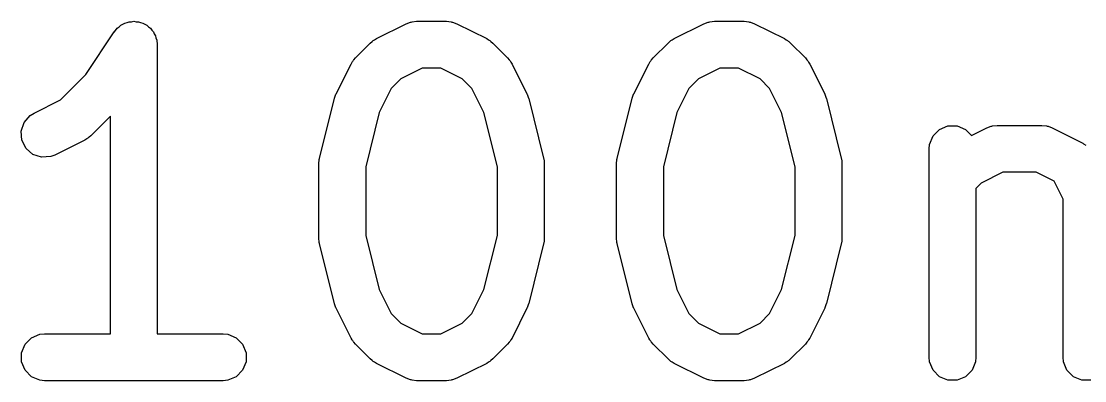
# Model space of a CAD drawing. Extents: x 4.17 to 6.89, y -6.18 to -1.34.
# Drawn here: x 4.1656 to 4.2996, y -3.1339 to -3.0886 of the extents above; entities that cross this region are included whole.
import ezdxf

# ---------------------------------------------------------------- set-up
doc = ezdxf.new("R2010")
doc.units = 0
doc.header["$MEASUREMENT"] = 0
doc.layers.add('BLACK', color=7, linetype='CONTINUOUS')

msp = doc.modelspace()

# ---------------------------------------------------------------- linework, layer by layer
at = {"layer": 'BLACK', "linetype": 'CONTINUOUS'}
for p, q in [((4.17894, -3.08874), (4.17921, -3.08863)), ((4.17921, -3.08863), (4.1795, -3.08863)), ((4.1795, -3.08863), (4.17979, -3.08858)), ((4.17979, -3.08858), (4.18007, -3.08863)), ((4.18007, -3.08863), (4.18037, -3.08863)), ((4.18037, -3.08863), (4.18063, -3.08874)), ((4.21409, -3.08889), (4.21463, -3.08868)), ((4.21463, -3.08868), (4.21474, -3.08867)), ((4.21474, -3.08867), (4.21483, -3.08863)), ((4.21483, -3.08863), (4.21541, -3.08858)), ((4.21541, -3.08858), (4.21916, -3.08858)), ((4.21916, -3.08858), (4.21974, -3.08863)), ((4.21974, -3.08863), (4.21983, -3.08867)), ((4.21983, -3.08867), (4.21994, -3.08868)), ((4.21994, -3.08868), (4.22048, -3.08889)), ((4.25159, -3.08889), (4.25213, -3.08868)), ((4.25213, -3.08868), (4.25223, -3.08867)), ((4.25223, -3.08867), (4.25233, -3.08863)), ((4.25233, -3.08863), (4.25291, -3.08858)), ((4.25291, -3.08858), (4.25666, -3.08858)), ((4.25666, -3.08858), (4.25723, -3.08863)), ((4.25723, -3.08863), (4.25733, -3.08867)), ((4.25733, -3.08867), (4.25744, -3.08868)), ((4.25744, -3.08868), (4.25798, -3.08889)), ((4.17375, -3.09527), (4.17733, -3.08989)), ((4.17733, -3.08989), (4.17733, -3.08989)), ((4.17733, -3.08989), (4.17733, -3.08989)), ((4.17733, -3.08989), (4.17734, -3.08989)), ((4.17734, -3.08989), (4.1777, -3.08944)), ((4.1777, -3.08944), (4.17794, -3.08928)), ((4.17794, -3.08928), (4.17815, -3.08907)), ((4.17815, -3.08907), (4.17842, -3.08896)), ((4.17842, -3.08896), (4.17866, -3.0888)), ((4.17866, -3.0888), (4.17894, -3.08874)), ((4.18063, -3.08874), (4.18092, -3.0888)), ((4.18092, -3.0888), (4.18116, -3.08896)), ((4.18116, -3.08896), (4.18143, -3.08907)), ((4.18143, -3.08907), (4.18163, -3.08928)), ((4.18163, -3.08928), (4.18188, -3.08944)), ((4.18188, -3.08944), (4.18204, -3.08968)), ((4.18204, -3.08968), (4.18225, -3.08989)), ((4.18225, -3.08989), (4.18236, -3.09016)), ((4.21034, -3.09076), (4.21409, -3.08889)), ((4.22048, -3.08889), (4.22423, -3.09076)), ((4.24784, -3.09076), (4.25159, -3.08889)), ((4.25798, -3.08889), (4.26173, -3.09076)), ((4.18236, -3.09016), (4.18252, -3.0904)), ((4.18252, -3.0904), (4.18257, -3.09068)), ((4.18257, -3.09068), (4.18269, -3.09095)), ((4.18269, -3.09095), (4.18274, -3.09152)), ((4.2077, -3.09319), (4.20957, -3.09132)), ((4.20957, -3.09132), (4.2098, -3.09113)), ((4.2098, -3.09113), (4.20985, -3.09107)), ((4.20985, -3.09107), (4.20994, -3.09101)), ((4.20994, -3.09101), (4.21002, -3.09095)), ((4.21002, -3.09095), (4.21009, -3.09092)), ((4.21009, -3.09092), (4.21034, -3.09076)), ((4.22423, -3.09076), (4.22448, -3.09092)), ((4.22448, -3.09092), (4.22455, -3.09095)), ((4.22455, -3.09095), (4.22463, -3.09101)), ((4.22463, -3.09101), (4.22472, -3.09107)), ((4.22472, -3.09107), (4.22477, -3.09113)), ((4.22477, -3.09113), (4.225, -3.09132)), ((4.225, -3.09132), (4.22687, -3.09319)), ((4.24519, -3.09319), (4.24707, -3.09132)), ((4.24707, -3.09132), (4.24729, -3.09113)), ((4.24729, -3.09113), (4.24735, -3.09107)), ((4.24735, -3.09107), (4.24743, -3.09101)), ((4.24743, -3.09101), (4.24752, -3.09095)), ((4.24752, -3.09095), (4.24759, -3.09092)), ((4.24759, -3.09092), (4.24784, -3.09076)), ((4.26173, -3.09076), (4.26197, -3.09092)), ((4.26197, -3.09092), (4.26205, -3.09095)), ((4.26205, -3.09095), (4.26213, -3.09101)), ((4.26213, -3.09101), (4.26222, -3.09107)), ((4.26222, -3.09107), (4.26227, -3.09113)), ((4.26227, -3.09113), (4.26249, -3.09132)), ((4.26249, -3.09132), (4.26437, -3.09319)), ((4.18274, -3.09152), (4.18274, -3.09153)), ((4.18274, -3.09153), (4.18274, -3.09153)), ((4.18274, -3.09153), (4.18274, -3.09153)), ((4.18274, -3.09153), (4.18274, -3.12795)), ((4.20527, -3.09771), (4.20715, -3.09396)), ((4.20715, -3.09396), (4.2073, -3.09371)), ((4.2073, -3.09371), (4.20733, -3.09364)), ((4.20733, -3.09364), (4.2074, -3.09356)), ((4.2074, -3.09356), (4.20745, -3.09347)), ((4.20745, -3.09347), (4.20751, -3.09342)), ((4.20751, -3.09342), (4.2077, -3.09319)), ((4.22687, -3.09319), (4.22706, -3.09342)), ((4.22706, -3.09342), (4.22712, -3.09347)), ((4.22712, -3.09347), (4.22717, -3.09356)), ((4.22717, -3.09356), (4.22724, -3.09364)), ((4.22724, -3.09364), (4.22727, -3.09371)), ((4.22727, -3.09371), (4.22743, -3.09396)), ((4.22743, -3.09396), (4.2293, -3.09771)), ((4.24277, -3.09771), (4.24464, -3.09396)), ((4.24464, -3.09396), (4.2448, -3.09371)), ((4.2448, -3.09371), (4.24483, -3.09364)), ((4.24483, -3.09364), (4.24489, -3.09356)), ((4.24489, -3.09356), (4.24495, -3.09347)), ((4.24495, -3.09347), (4.24501, -3.09342)), ((4.24501, -3.09342), (4.24519, -3.09319)), ((4.26437, -3.09319), (4.26455, -3.09342)), ((4.26455, -3.09342), (4.26461, -3.09347)), ((4.26461, -3.09347), (4.26467, -3.09356)), ((4.26467, -3.09356), (4.26473, -3.09364)), ((4.26473, -3.09364), (4.26476, -3.09371)), ((4.26476, -3.09371), (4.26492, -3.09396)), ((4.26492, -3.09396), (4.2668, -3.09771)), ((4.17054, -3.09848), (4.17375, -3.09527)), ((4.21611, -3.09448), (4.21341, -3.09583)), ((4.21846, -3.09448), (4.21611, -3.09448)), ((4.22116, -3.09583), (4.21846, -3.09448)), ((4.2536, -3.09448), (4.25091, -3.09583)), ((4.25596, -3.09448), (4.2536, -3.09448)), ((4.25866, -3.09583), (4.25596, -3.09448)), ((4.21341, -3.09583), (4.21221, -3.09703)), ((4.22236, -3.09703), (4.22116, -3.09583)), ((4.25091, -3.09583), (4.24971, -3.09703)), ((4.25985, -3.09703), (4.25866, -3.09583)), ((4.20506, -3.09825), (4.20516, -3.09801)), ((4.20516, -3.09801), (4.20524, -3.09777)), ((4.20524, -3.09777), (4.20525, -3.09775)), ((4.20525, -3.09775), (4.20527, -3.09771)), ((4.21221, -3.09703), (4.2107, -3.10006)), ((4.22387, -3.10006), (4.22236, -3.09703)), ((4.2293, -3.09771), (4.22932, -3.09775)), ((4.22932, -3.09775), (4.22933, -3.09777)), ((4.22933, -3.09777), (4.22942, -3.09801)), ((4.22942, -3.09801), (4.22951, -3.09825)), ((4.24256, -3.09825), (4.24265, -3.09801)), ((4.24265, -3.09801), (4.24274, -3.09777)), ((4.24274, -3.09777), (4.24275, -3.09775)), ((4.24275, -3.09775), (4.24277, -3.09771)), ((4.24971, -3.09703), (4.24819, -3.10006)), ((4.26137, -3.10006), (4.25985, -3.09703)), ((4.2668, -3.09771), (4.26681, -3.09775)), ((4.26681, -3.09775), (4.26682, -3.09777)), ((4.26682, -3.09777), (4.26691, -3.09801)), ((4.26691, -3.09801), (4.267, -3.09825)), ((4.16722, -3.10014), (4.17054, -3.09848)), ((4.20317, -3.10581), (4.20505, -3.09831)), ((4.20505, -3.09831), (4.20506, -3.09827)), ((4.20506, -3.09827), (4.20506, -3.09825)), ((4.22951, -3.09825), (4.22951, -3.09827)), ((4.22951, -3.09827), (4.22952, -3.09831)), ((4.22952, -3.09831), (4.2314, -3.10581)), ((4.24067, -3.10581), (4.24254, -3.09831)), ((4.24254, -3.09831), (4.24256, -3.09827)), ((4.24256, -3.09827), (4.24256, -3.09825)), ((4.267, -3.09825), (4.267, -3.09827)), ((4.267, -3.09827), (4.26702, -3.09831)), ((4.26702, -3.09831), (4.26889, -3.10581)), ((4.16598, -3.10131), (4.16673, -3.10044)), ((4.16673, -3.10044), (4.16722, -3.10014)), ((4.17684, -3.10053), (4.17438, -3.10299)), ((4.17684, -3.12795), (4.17684, -3.10053)), ((4.2107, -3.10006), (4.20899, -3.10689)), ((4.22558, -3.10689), (4.22387, -3.10006)), ((4.24819, -3.10006), (4.24648, -3.10689)), ((4.26308, -3.10689), (4.26137, -3.10006)), ((4.16561, -3.10241), (4.16598, -3.10131)), ((4.28126, -3.1022), (4.28233, -3.10176)), ((4.28233, -3.10176), (4.28348, -3.10176)), ((4.28348, -3.10176), (4.28454, -3.1022)), ((4.28531, -3.10296), (4.28721, -3.10201)), ((4.28721, -3.10201), (4.28775, -3.1018)), ((4.28775, -3.1018), (4.28785, -3.1018)), ((4.28785, -3.1018), (4.28795, -3.10176)), ((4.28795, -3.10176), (4.28853, -3.1017)), ((4.28853, -3.1017), (4.29415, -3.1017)), ((4.29415, -3.1017), (4.29473, -3.10176)), ((4.29473, -3.10176), (4.29482, -3.1018)), ((4.29482, -3.1018), (4.29493, -3.1018)), ((4.29493, -3.1018), (4.29547, -3.10201)), ((4.29547, -3.10201), (4.29922, -3.10389)), ((4.16569, -3.10356), (4.16561, -3.10241)), ((4.17386, -3.10339), (4.17361, -3.10354)), ((4.17393, -3.10336), (4.17386, -3.10339)), ((4.17401, -3.10329), (4.17393, -3.10336)), ((4.1741, -3.10323), (4.17401, -3.10329)), ((4.17415, -3.10318), (4.1741, -3.10323)), ((4.17438, -3.10299), (4.17415, -3.10318)), ((4.28001, -3.10408), (4.28045, -3.10301)), ((4.28045, -3.10301), (4.28126, -3.1022)), ((4.28454, -3.1022), (4.28531, -3.10296)), ((4.16621, -3.10459), (4.16569, -3.10356)), ((4.16708, -3.10534), (4.16621, -3.10459)), ((4.17361, -3.10354), (4.16986, -3.10542)), ((4.27995, -3.10465), (4.28001, -3.10408)), ((4.27995, -3.1309), (4.27995, -3.10465)), ((4.29922, -3.10389), (4.29932, -3.10395)), ((4.29932, -3.10395), (4.29936, -3.10396)), ((4.29936, -3.10396), (4.29942, -3.10401)), ((4.29942, -3.10401), (4.29971, -3.10419)), ((4.16817, -3.10571), (4.16708, -3.10534)), ((4.16932, -3.10562), (4.16817, -3.10571)), ((4.16986, -3.10542), (4.16932, -3.10562)), ((4.20312, -3.10617), (4.20314, -3.10595)), ((4.20314, -3.10595), (4.20316, -3.10591)), ((4.20316, -3.10591), (4.20317, -3.10581)), ((4.2314, -3.10581), (4.23141, -3.10591)), ((4.23141, -3.10591), (4.23143, -3.10595)), ((4.23143, -3.10595), (4.23145, -3.10617)), ((4.24061, -3.10617), (4.24064, -3.10595)), ((4.24064, -3.10595), (4.24065, -3.10591)), ((4.24065, -3.10591), (4.24067, -3.10581)), ((4.26889, -3.10581), (4.26891, -3.10591)), ((4.26891, -3.10591), (4.26893, -3.10595)), ((4.26893, -3.10595), (4.26895, -3.10617)), ((4.20308, -3.10653), (4.20309, -3.10643)), ((4.20308, -3.1159), (4.20308, -3.10653)), ((4.20309, -3.10638), (4.20312, -3.10617)), ((4.20309, -3.10643), (4.20309, -3.10638)), ((4.20899, -3.10689), (4.20899, -3.11554)), ((4.22558, -3.11554), (4.22558, -3.10689)), ((4.23145, -3.10617), (4.23148, -3.10638)), ((4.23148, -3.10638), (4.23148, -3.10643)), ((4.23148, -3.10643), (4.23149, -3.10653)), ((4.23149, -3.10653), (4.23149, -3.1159)), ((4.24058, -3.10638), (4.24061, -3.10617)), ((4.24059, -3.10643), (4.24058, -3.10638)), ((4.24058, -3.10653), (4.24059, -3.10643)), ((4.24058, -3.1159), (4.24058, -3.10653)), ((4.24648, -3.10689), (4.24648, -3.11554)), ((4.26308, -3.11554), (4.26308, -3.10689)), ((4.26895, -3.10617), (4.26898, -3.10638)), ((4.26898, -3.10638), (4.26897, -3.10643)), ((4.26897, -3.10643), (4.26898, -3.10653)), ((4.26898, -3.10653), (4.26898, -3.1159)), ((4.28922, -3.1076), (4.28653, -3.10895)), ((4.29345, -3.1076), (4.28922, -3.1076)), ((4.2957, -3.10873), (4.29345, -3.1076)), ((4.29682, -3.11097), (4.2957, -3.10873)), ((4.28653, -3.10895), (4.28585, -3.10962)), ((4.28585, -3.10962), (4.28585, -3.1309)), ((4.29682, -3.1309), (4.29682, -3.11097)), ((4.20309, -3.116), (4.20308, -3.1159)), ((4.20309, -3.11604), (4.20309, -3.116)), ((4.20312, -3.11626), (4.20309, -3.11604)), ((4.20314, -3.11648), (4.20312, -3.11626)), ((4.20316, -3.11652), (4.20314, -3.11648)), ((4.20317, -3.11662), (4.20316, -3.11652)), ((4.20505, -3.12412), (4.20317, -3.11662)), ((4.20899, -3.11554), (4.2107, -3.12237)), ((4.22387, -3.12237), (4.22558, -3.11554)), ((4.2314, -3.11662), (4.22952, -3.12412)), ((4.23141, -3.11652), (4.2314, -3.11662)), ((4.23143, -3.11648), (4.23141, -3.11652)), ((4.23145, -3.11626), (4.23143, -3.11648)), ((4.23148, -3.11604), (4.23145, -3.11626)), ((4.23149, -3.1159), (4.23148, -3.116)), ((4.23148, -3.116), (4.23148, -3.11604)), ((4.24059, -3.116), (4.24058, -3.1159)), ((4.24058, -3.11604), (4.24059, -3.116)), ((4.24061, -3.11626), (4.24058, -3.11604)), ((4.24064, -3.11648), (4.24061, -3.11626)), ((4.24065, -3.11652), (4.24064, -3.11648)), ((4.24067, -3.11662), (4.24065, -3.11652)), ((4.24254, -3.12412), (4.24067, -3.11662)), ((4.24648, -3.11554), (4.24819, -3.12237)), ((4.26137, -3.12237), (4.26308, -3.11554)), ((4.26889, -3.11662), (4.26702, -3.12412)), ((4.26891, -3.11652), (4.26889, -3.11662)), ((4.26893, -3.11648), (4.26891, -3.11652)), ((4.26895, -3.11626), (4.26893, -3.11648)), ((4.26898, -3.11604), (4.26895, -3.11626)), ((4.26898, -3.1159), (4.26897, -3.116)), ((4.26897, -3.116), (4.26898, -3.11604)), ((4.2107, -3.12237), (4.21221, -3.1254)), ((4.22236, -3.1254), (4.22387, -3.12237)), ((4.24819, -3.12237), (4.24971, -3.1254)), ((4.25985, -3.1254), (4.26137, -3.12237)), ((4.20506, -3.12416), (4.20505, -3.12412)), ((4.20506, -3.12418), (4.20506, -3.12416)), ((4.20516, -3.12442), (4.20506, -3.12418)), ((4.20524, -3.12466), (4.20516, -3.12442)), ((4.20525, -3.12468), (4.20524, -3.12466)), ((4.20527, -3.12472), (4.20525, -3.12468)), ((4.20715, -3.12847), (4.20527, -3.12472)), ((4.2293, -3.12472), (4.22743, -3.12847)), ((4.22932, -3.12468), (4.2293, -3.12472)), ((4.22933, -3.12466), (4.22932, -3.12468)), ((4.22942, -3.12442), (4.22933, -3.12466)), ((4.22951, -3.12418), (4.22942, -3.12442)), ((4.22952, -3.12412), (4.22951, -3.12416)), ((4.22951, -3.12416), (4.22951, -3.12418)), ((4.24256, -3.12416), (4.24254, -3.12412)), ((4.24256, -3.12418), (4.24256, -3.12416)), ((4.24265, -3.12442), (4.24256, -3.12418)), ((4.24274, -3.12466), (4.24265, -3.12442)), ((4.24275, -3.12468), (4.24274, -3.12466)), ((4.24277, -3.12472), (4.24275, -3.12468)), ((4.24464, -3.12847), (4.24277, -3.12472)), ((4.2668, -3.12472), (4.26492, -3.12847)), ((4.26681, -3.12468), (4.2668, -3.12472)), ((4.26682, -3.12466), (4.26681, -3.12468)), ((4.26691, -3.12442), (4.26682, -3.12466)), ((4.267, -3.12418), (4.26691, -3.12442)), ((4.26702, -3.12412), (4.267, -3.12416)), ((4.267, -3.12416), (4.267, -3.12418)), ((4.21221, -3.1254), (4.21341, -3.1266)), ((4.22116, -3.1266), (4.22236, -3.1254)), ((4.24971, -3.1254), (4.25091, -3.1266)), ((4.25866, -3.1266), (4.25985, -3.1254)), ((4.21341, -3.1266), (4.21611, -3.12795)), ((4.21846, -3.12795), (4.22116, -3.1266)), ((4.25091, -3.1266), (4.2536, -3.12795)), ((4.25596, -3.12795), (4.25866, -3.1266)), ((4.16609, -3.12926), (4.1669, -3.12844)), ((4.1669, -3.12844), (4.16797, -3.128)), ((4.16797, -3.128), (4.16854, -3.12795)), ((4.16854, -3.12795), (4.17684, -3.12795)), ((4.18274, -3.12795), (4.19104, -3.12795)), ((4.19104, -3.12795), (4.19161, -3.128)), ((4.19161, -3.128), (4.19268, -3.12844)), ((4.19268, -3.12844), (4.19349, -3.12926)), ((4.2073, -3.12872), (4.20715, -3.12847)), ((4.20733, -3.12879), (4.2073, -3.12872)), ((4.2074, -3.12887), (4.20733, -3.12879)), ((4.20745, -3.12896), (4.2074, -3.12887)), ((4.21611, -3.12795), (4.21846, -3.12795)), ((4.22717, -3.12887), (4.22712, -3.12896)), ((4.22724, -3.12879), (4.22717, -3.12887)), ((4.22727, -3.12872), (4.22724, -3.12879)), ((4.22743, -3.12847), (4.22727, -3.12872)), ((4.2448, -3.12872), (4.24464, -3.12847)), ((4.24483, -3.12879), (4.2448, -3.12872)), ((4.24489, -3.12887), (4.24483, -3.12879)), ((4.24495, -3.12896), (4.24489, -3.12887)), ((4.2536, -3.12795), (4.25596, -3.12795)), ((4.26467, -3.12887), (4.26461, -3.12896)), ((4.26473, -3.12879), (4.26467, -3.12887)), ((4.26476, -3.12872), (4.26473, -3.12879)), ((4.26492, -3.12847), (4.26476, -3.12872)), ((4.16565, -3.13032), (4.16609, -3.12926)), ((4.19349, -3.12926), (4.19393, -3.13032)), ((4.20751, -3.12901), (4.20745, -3.12896)), ((4.2077, -3.12924), (4.20751, -3.12901)), ((4.20957, -3.13111), (4.2077, -3.12924)), ((4.22687, -3.12924), (4.225, -3.13111)), ((4.22706, -3.12901), (4.22687, -3.12924)), ((4.22712, -3.12896), (4.22706, -3.12901)), ((4.24501, -3.12901), (4.24495, -3.12896)), ((4.24519, -3.12924), (4.24501, -3.12901)), ((4.24707, -3.13111), (4.24519, -3.12924)), ((4.26437, -3.12924), (4.26249, -3.13111)), ((4.26455, -3.12901), (4.26437, -3.12924)), ((4.26461, -3.12896), (4.26455, -3.12901)), ((4.16565, -3.13147), (4.16565, -3.13032)), ((4.16609, -3.13254), (4.16565, -3.13147)), ((4.19393, -3.13147), (4.19349, -3.13254)), ((4.19393, -3.13032), (4.19393, -3.13147)), ((4.2098, -3.1313), (4.20957, -3.13111)), ((4.20985, -3.13136), (4.2098, -3.1313)), ((4.20994, -3.13141), (4.20985, -3.13136)), ((4.21002, -3.13148), (4.20994, -3.13141)), ((4.21009, -3.13151), (4.21002, -3.13148)), ((4.21034, -3.13166), (4.21009, -3.13151)), ((4.22448, -3.13151), (4.22423, -3.13166)), ((4.22455, -3.13148), (4.22448, -3.13151)), ((4.22463, -3.13141), (4.22455, -3.13148)), ((4.22472, -3.13136), (4.22463, -3.13141)), ((4.22477, -3.1313), (4.22472, -3.13136)), ((4.225, -3.13111), (4.22477, -3.1313)), ((4.24729, -3.1313), (4.24707, -3.13111)), ((4.24735, -3.13136), (4.24729, -3.1313)), ((4.24743, -3.13141), (4.24735, -3.13136)), ((4.24752, -3.13148), (4.24743, -3.13141)), ((4.24759, -3.13151), (4.24752, -3.13148)), ((4.24784, -3.13166), (4.24759, -3.13151)), ((4.26197, -3.13151), (4.26173, -3.13166)), ((4.26205, -3.13148), (4.26197, -3.13151)), ((4.26213, -3.13141), (4.26205, -3.13148)), ((4.26222, -3.13136), (4.26213, -3.13141)), ((4.26227, -3.1313), (4.26222, -3.13136)), ((4.26249, -3.13111), (4.26227, -3.1313)), ((4.28001, -3.13147), (4.27995, -3.1309)), ((4.28045, -3.13254), (4.28001, -3.13147)), ((4.2858, -3.13147), (4.28536, -3.13254)), ((4.28585, -3.1309), (4.2858, -3.13147)), ((4.29688, -3.13147), (4.29682, -3.1309)), ((4.29732, -3.13254), (4.29688, -3.13147)), ((4.1669, -3.13335), (4.16609, -3.13254)), ((4.19349, -3.13254), (4.19268, -3.13335)), ((4.21409, -3.13354), (4.21034, -3.13166)), ((4.22423, -3.13166), (4.22048, -3.13354)), ((4.25159, -3.13354), (4.24784, -3.13166)), ((4.26173, -3.13166), (4.25798, -3.13354)), ((4.28126, -3.13335), (4.28045, -3.13254)), ((4.28536, -3.13254), (4.28454, -3.13335)), ((4.29813, -3.13335), (4.29732, -3.13254)), ((4.16797, -3.13379), (4.1669, -3.13335)), ((4.16854, -3.13385), (4.16797, -3.13379)), ((4.19104, -3.13385), (4.16854, -3.13385)), ((4.19161, -3.13379), (4.19104, -3.13385)), ((4.19268, -3.13335), (4.19161, -3.13379)), ((4.21463, -3.13375), (4.21409, -3.13354)), ((4.21474, -3.13375), (4.21463, -3.13375)), ((4.21483, -3.13379), (4.21474, -3.13375)), ((4.21541, -3.13385), (4.21483, -3.13379)), ((4.21916, -3.13385), (4.21541, -3.13385)), ((4.21974, -3.13379), (4.21916, -3.13385)), ((4.21983, -3.13375), (4.21974, -3.13379)), ((4.21994, -3.13375), (4.21983, -3.13375)), ((4.22048, -3.13354), (4.21994, -3.13375)), ((4.25213, -3.13375), (4.25159, -3.13354)), ((4.25223, -3.13375), (4.25213, -3.13375)), ((4.25233, -3.13379), (4.25223, -3.13375)), ((4.25291, -3.13385), (4.25233, -3.13379)), ((4.25666, -3.13385), (4.25291, -3.13385)), ((4.25723, -3.13379), (4.25666, -3.13385)), ((4.25733, -3.13375), (4.25723, -3.13379)), ((4.25744, -3.13375), (4.25733, -3.13375)), ((4.25798, -3.13354), (4.25744, -3.13375)), ((4.28233, -3.13379), (4.28126, -3.13335)), ((4.28348, -3.13379), (4.28233, -3.13379)), ((4.28454, -3.13335), (4.28348, -3.13379)), ((4.2992, -3.13379), (4.29813, -3.13335)), ((4.30035, -3.13379), (4.2992, -3.13379))]:
    msp.add_line(p, q, dxfattribs=at)

doc.saveas('drawing.dxf')
